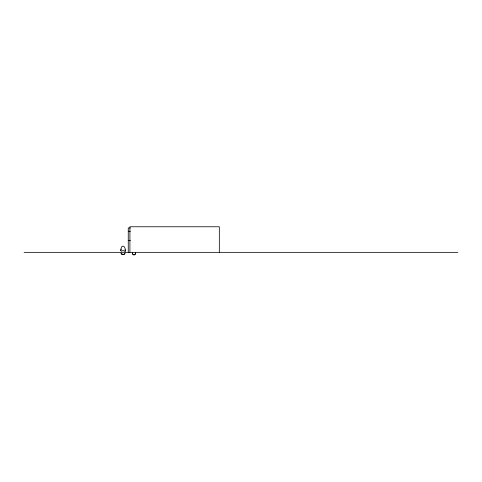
<?xml version="1.0" encoding="UTF-8"?>
<svg xmlns="http://www.w3.org/2000/svg" width="482" height="482" viewBox="0 0 482 482"><rect width="100%" height="100%" fill="white"/><g stroke="black" fill="none" stroke-linecap="round" stroke-linejoin="round"><path stroke-width="0.72" d="M125.29 251.23L125.073 249.682M125.248 251.23C125.525 249.429 124.862 245.272 122.277 246.272C120.633 246.941 120.229 254.309 121.223 249.14M125.224 253.038C124.699 255.074 121.38 255.074 120.849 253.038M135.671 252.936C135.562 255.719 132.442 255.719 132.333 252.936M135.671 253.104C135.34 255.201 132.664 255.201 132.333 253.104M124.47 253.749C123.916 256.038 120.789 253.466 121.693 253.683M121.295 251.249L123.037 250.507L124.778 251.249M123.476 254.261L122.597 254.261M130.411 227.944L128.26 227.944L128.26 252.345M128.26 231.27L130.411 231.27M128.26 240.608L130.411 240.608M24.1 252.345L457.9 252.345M122.175 254.08L121.783 253.779M219.328 252.345L219.328 226.769L129.905 226.769L129.905 252.345"/></g></svg>
